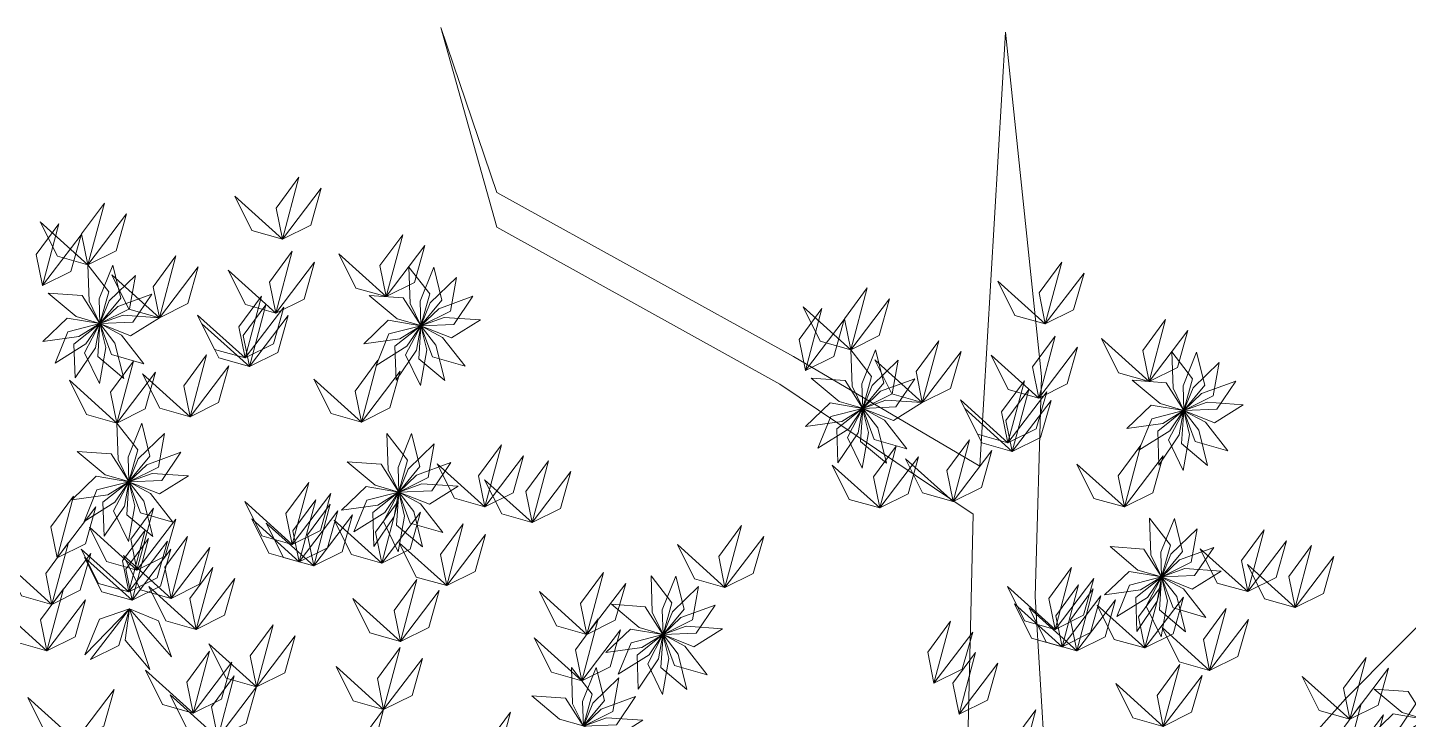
# Model space of a CAD drawing. Header units: inches. Extents: x -422522 to 22891, y -2973 to 414515.
# Drawn here: x 16747 to 16876.3, y 8235.7 to 8300.5 of the extents above; entities that cross this region are included whole.
import ezdxf

# ---------------------------------------------------------------- set-up
doc = ezdxf.new("R2010")
doc.units = ezdxf.units.IN
doc.header["$MEASUREMENT"] = 0
doc.layers.add('ARREDAMENTO', color=8, linetype='Continuous', lineweight=13)

msp = doc.modelspace()

# ---------------------------------------------------------------- linework, layer by layer
at = {"layer": 'ARREDAMENTO', "linetype": 'Continuous', "lineweight": 0}
for points in [[(16880.06095, 8247.31266), (16870.42639, 8237.60395), (16859.51215, 8225.31119), (16849.86527, 8218.82635), (16842.75312, 8223.95735), (16841.37491, 8247.16429), (16841.94085, 8267.79955), (16838.59386, 8300.02592), (16836.16997, 8259.39522), (16818.72184, 8269.64485), (16790.93773, 8285.01311), (16785.72047, 8300.46792), (16790.95004, 8281.78924), (16817.44216, 8267.06081), (16835.54244, 8254.87933), (16834.98882, 8231.0202), (16841.63355, 8179.46295), (16830.90405, 8118.8121)], [(16891.2831, 8179.00859), (16875.82839, 8173.79104), (16858.42952, 8171.14518), (16851.31738, 8176.27617), (16849.91453, 8205.93086), (16861.4563, 8222.73951), (16875.59438, 8235.04463), (16887.77599, 8253.14531)]]:
    msp.add_lwpolyline(points, dxfattribs=at)
at = {"layer": 'ARREDAMENTO', "lineweight": 0}
for points in [[(16770.87268, 8280.65604), (16770.28774, 8283.5622), (16772.41515, 8286.45219), (16770.87268, 8280.65604)], [(16770.87268, 8280.65604), (16768.02013, 8281.46279), (16766.42058, 8284.67516), (16770.87268, 8280.65604)], [(16770.87268, 8280.65604), (16773.5265, 8281.97709), (16774.50349, 8285.43012), (16770.87268, 8280.65604)], [(16752.65073, 8278.24182), (16752.06579, 8281.14797), (16754.19319, 8284.03797), (16752.65073, 8278.24182)], [(16748.40274, 8276.29817), (16747.8178, 8279.20433), (16749.9452, 8282.09432), (16748.40274, 8276.29817)], [(16752.65073, 8278.24182), (16749.79817, 8279.04856), (16748.19862, 8282.26093), (16752.65073, 8278.24182)], [(16752.65073, 8278.24182), (16755.30454, 8279.56287), (16756.28154, 8283.01589), (16752.65073, 8278.24182)], [(16748.40274, 8276.29817), (16751.05656, 8277.61922), (16752.03355, 8281.07225), (16748.40274, 8276.29817)], [(16780.59071, 8275.26994), (16780.00577, 8278.1761), (16782.13317, 8281.06609), (16780.59071, 8275.26994)], [(16770.25439, 8273.72224), (16769.66946, 8276.6284), (16771.79686, 8279.51839), (16770.25439, 8273.72224)], [(16780.59071, 8275.26994), (16783.24452, 8276.59099), (16784.22151, 8280.04402), (16780.59071, 8275.26994)], [(16752.65073, 8278.24182), (16752.76986, 8274.83546), (16753.7738, 8272.75875), (16754.60348, 8275.72954), (16752.65073, 8278.24182)], [(16754.9813, 8278.22284), (16753.70464, 8275.06253), (16753.77711, 8272.75702), (16755.74339, 8275.13351), (16754.9813, 8278.22284)], [(16759.35015, 8273.29058), (16758.76522, 8276.19674), (16760.89262, 8279.08673), (16759.35015, 8273.29058)], [(16770.25439, 8273.72224), (16772.90821, 8275.04329), (16773.8852, 8278.49632), (16770.25439, 8273.72224)], [(16780.59071, 8275.26994), (16777.73815, 8276.07669), (16776.1386, 8279.28906), (16780.59071, 8275.26994)], [(16842.31374, 8272.70659), (16841.72881, 8275.61275), (16843.85621, 8278.50274), (16842.31374, 8272.70659)], [(16757.10266, 8277.25759), (16754.65096, 8274.88976), (16753.77942, 8272.75409), (16756.54232, 8274.12537), (16757.10266, 8277.25759)], [(16759.35015, 8273.29058), (16756.4976, 8274.09732), (16754.89805, 8277.3097), (16759.35015, 8273.29058)], [(16759.35015, 8273.29058), (16762.00397, 8274.61163), (16762.98096, 8278.06465), (16759.35015, 8273.29058)], [(16770.25439, 8273.72224), (16767.40184, 8274.52899), (16765.80229, 8277.74136), (16770.25439, 8273.72224)], [(16782.71424, 8278.03473), (16782.83337, 8274.62837), (16783.83731, 8272.55166), (16784.66699, 8275.52245), (16782.71424, 8278.03473)], [(16785.04481, 8278.01575), (16783.76815, 8274.85544), (16783.84061, 8272.54993), (16785.8069, 8274.92642), (16785.04481, 8278.01575)], [(16787.16617, 8277.05049), (16784.71447, 8274.68267), (16783.84293, 8272.547), (16786.60583, 8273.91827), (16787.16617, 8277.05049)], [(16842.31374, 8272.70659), (16844.96756, 8274.02764), (16845.94455, 8277.48067), (16842.31374, 8272.70659)], [(16748.94038, 8275.59197), (16751.55151, 8273.4012), (16753.76658, 8272.75768), (16752.11401, 8275.3621), (16748.94038, 8275.59197)], [(16824.09179, 8270.29236), (16823.50685, 8273.19852), (16825.63426, 8276.08851), (16824.09179, 8270.29236)], [(16842.31374, 8272.70659), (16839.46119, 8273.51334), (16837.86164, 8276.72571), (16842.31374, 8272.70659)], [(16758.64801, 8275.51294), (16755.44519, 8274.34702), (16753.78035, 8272.75048), (16756.86213, 8272.87943), (16758.64801, 8275.51294)], [(16767.36895, 8269.52008), (16766.78402, 8272.42624), (16768.91142, 8275.31623), (16767.36895, 8269.52008)], [(16767.77501, 8268.71566), (16767.19007, 8271.62182), (16769.31748, 8274.51181), (16767.77501, 8268.71566)], [(16767.36895, 8269.52008), (16770.02277, 8270.84113), (16770.99976, 8274.29416), (16767.36895, 8269.52008)], [(16779.00389, 8275.38488), (16781.61502, 8273.19411), (16783.83009, 8272.55059), (16782.17752, 8275.15501), (16779.00389, 8275.38488)], [(16788.71152, 8275.30585), (16785.5087, 8274.13993), (16783.84386, 8272.54339), (16786.92564, 8272.67234), (16788.71152, 8275.30585)], [(16824.09179, 8270.29236), (16821.23924, 8271.09911), (16819.63968, 8274.31148), (16824.09179, 8270.29236)], [(16824.09179, 8270.29236), (16826.74561, 8271.61341), (16827.7226, 8275.06644), (16824.09179, 8270.29236)], [(16748.42689, 8271.06155), (16751.80213, 8271.53609), (16753.76253, 8272.7516), (16750.72129, 8273.2662), (16748.42689, 8271.06155)], [(16759.35015, 8273.29058), (16755.95001, 8273.52816), (16753.77973, 8272.7468), (16756.64752, 8271.61113), (16759.35015, 8273.29058)], [(16767.36895, 8269.52008), (16764.5164, 8270.32683), (16762.91685, 8273.5392), (16767.36895, 8269.52008)], [(16767.77501, 8268.71566), (16770.42883, 8270.03671), (16771.40582, 8273.48973), (16767.77501, 8268.71566)], [(16778.4904, 8270.85446), (16781.86564, 8271.32899), (16783.82604, 8272.54451), (16780.7848, 8273.05911), (16778.4904, 8270.85446)], [(16789.41366, 8273.08349), (16786.01352, 8273.32107), (16783.84324, 8272.53971), (16786.71103, 8271.40404), (16789.41366, 8273.08349)], [(16819.8438, 8268.34872), (16819.25886, 8271.25488), (16821.38627, 8274.14487), (16819.8438, 8268.34872)], [(16819.8438, 8268.34872), (16822.49762, 8269.66977), (16823.47461, 8273.12279), (16819.8438, 8268.34872)], [(16852.03177, 8267.32049), (16851.44683, 8270.22665), (16853.57423, 8273.11664), (16852.03177, 8267.32049)], [(16749.57575, 8269.03373), (16752.46617, 8270.84008), (16753.76269, 8272.74787), (16750.77507, 8271.981), (16749.57575, 8269.03373)], [(16751.45006, 8267.64851), (16753.35589, 8270.47433), (16753.76435, 8272.74453), (16751.34694, 8270.82878), (16751.45006, 8267.64851)], [(16753.72576, 8267.1454), (16754.31745, 8270.50208), (16753.76723, 8272.74215), (16752.33801, 8270.00878), (16753.72576, 8267.1454)], [(16756.00934, 8267.61139), (16755.18459, 8270.91854), (16753.77082, 8272.74115), (16753.57693, 8269.66277), (16756.00934, 8267.61139)], [(16757.90596, 8268.96592), (16755.80738, 8271.65169), (16753.77451, 8272.74169), (16754.84947, 8269.8506), (16757.90596, 8268.96592)], [(16767.77501, 8268.71566), (16764.92246, 8269.52241), (16763.32291, 8272.73478), (16767.77501, 8268.71566)], [(16779.63926, 8268.82664), (16782.52968, 8270.63299), (16783.8262, 8272.54078), (16780.83858, 8271.77391), (16779.63926, 8268.82664)], [(16781.51357, 8267.44142), (16783.4194, 8270.26724), (16783.82786, 8272.53744), (16781.41045, 8270.62169), (16781.51357, 8267.44142)], [(16783.78927, 8266.93831), (16784.38096, 8270.29499), (16783.83073, 8272.53506), (16782.40152, 8269.80169), (16783.78927, 8266.93831)], [(16786.07285, 8267.4043), (16785.2481, 8270.71145), (16783.83433, 8272.53405), (16783.64044, 8269.45568), (16786.07285, 8267.4043)], [(16787.96947, 8268.75883), (16785.87089, 8271.4446), (16783.83802, 8272.5346), (16784.91298, 8269.64351), (16787.96947, 8268.75883)], [(16852.03177, 8267.32049), (16854.68558, 8268.64154), (16855.66258, 8272.09457), (16852.03177, 8267.32049)], [(16830.79122, 8265.34113), (16830.20628, 8268.24728), (16832.33368, 8271.13728), (16830.79122, 8265.34113)], [(16841.69546, 8265.77279), (16841.11052, 8268.67895), (16843.23792, 8271.56894), (16841.69546, 8265.77279)], [(16841.69546, 8265.77279), (16844.34927, 8267.09384), (16845.32626, 8270.54687), (16841.69546, 8265.77279)], [(16852.03177, 8267.32049), (16849.17921, 8268.12724), (16847.57966, 8271.33961), (16852.03177, 8267.32049)], [(16755.36705, 8263.4222), (16754.78211, 8266.32836), (16756.90951, 8269.21835), (16755.36705, 8263.4222)], [(16762.23175, 8264.01971), (16761.64681, 8266.92587), (16763.77422, 8269.81586), (16762.23175, 8264.01971)], [(16778.27249, 8263.51705), (16777.68756, 8266.42321), (16779.81496, 8269.3132), (16778.27249, 8263.51705)], [(16824.09179, 8270.29236), (16824.21092, 8266.88601), (16825.21486, 8264.80929), (16826.04454, 8267.78009), (16824.09179, 8270.29236)], [(16826.42236, 8270.27339), (16825.1457, 8267.11308), (16825.21817, 8264.80757), (16827.18445, 8267.18406), (16826.42236, 8270.27339)], [(16828.54372, 8269.30813), (16826.09202, 8266.94031), (16825.22048, 8264.80464), (16827.98338, 8266.17591), (16828.54372, 8269.30813)], [(16830.79122, 8265.34113), (16827.93866, 8266.14787), (16826.33911, 8269.36024), (16830.79122, 8265.34113)], [(16830.79122, 8265.34113), (16833.44503, 8266.66218), (16834.42202, 8270.1152), (16830.79122, 8265.34113)], [(16841.69546, 8265.77279), (16838.8429, 8266.57954), (16837.24335, 8269.79191), (16841.69546, 8265.77279)], [(16854.1553, 8270.08527), (16854.27443, 8266.67892), (16855.27837, 8264.6022), (16856.10805, 8267.57299), (16854.1553, 8270.08527)], [(16856.48587, 8270.0663), (16855.20921, 8266.90599), (16855.28168, 8264.60047), (16857.24796, 8266.97696), (16856.48587, 8270.0663)], [(16858.60723, 8269.10104), (16856.15553, 8266.73322), (16855.28399, 8264.59755), (16858.04689, 8265.96882), (16858.60723, 8269.10104)], [(16755.36705, 8263.4222), (16758.02086, 8264.74325), (16758.99786, 8268.19627), (16755.36705, 8263.4222)], [(16762.23175, 8264.01971), (16759.3792, 8264.82646), (16757.77965, 8268.03883), (16762.23175, 8264.01971)], [(16762.23175, 8264.01971), (16764.88557, 8265.34076), (16765.86256, 8268.79379), (16762.23175, 8264.01971)], [(16778.27249, 8263.51705), (16780.92631, 8264.8381), (16781.9033, 8268.29112), (16778.27249, 8263.51705)], [(16755.36705, 8263.4222), (16752.51449, 8264.22895), (16750.91494, 8267.44132), (16755.36705, 8263.4222)], [(16778.27249, 8263.51705), (16775.41994, 8264.3238), (16773.82039, 8267.53617), (16778.27249, 8263.51705)], [(16820.38144, 8267.64252), (16822.99257, 8265.45175), (16825.20764, 8264.80823), (16823.55508, 8267.41265), (16820.38144, 8267.64252)], [(16830.08907, 8267.56349), (16826.88625, 8266.39757), (16825.22141, 8264.80103), (16828.30319, 8264.92998), (16830.08907, 8267.56349)], [(16838.81001, 8261.57063), (16838.22508, 8264.47679), (16840.35248, 8267.36678), (16838.81001, 8261.57063)], [(16839.21607, 8260.76621), (16838.63114, 8263.67237), (16840.75854, 8266.56236), (16839.21607, 8260.76621)], [(16850.44495, 8267.43542), (16853.05608, 8265.24466), (16855.27115, 8264.60114), (16853.61858, 8267.20556), (16850.44495, 8267.43542)], [(16860.15258, 8267.3564), (16856.94976, 8266.19048), (16855.28492, 8264.59394), (16858.3667, 8264.72289), (16860.15258, 8267.3564)], [(16819.86796, 8263.11209), (16823.2432, 8263.58663), (16825.2036, 8264.80215), (16822.16236, 8265.31675), (16819.86796, 8263.11209)], [(16830.79122, 8265.34113), (16827.39107, 8265.57871), (16825.22079, 8264.79735), (16828.08858, 8263.66168), (16830.79122, 8265.34113)], [(16838.81001, 8261.57063), (16835.95746, 8262.37738), (16834.35791, 8265.58975), (16838.81001, 8261.57063)], [(16838.81001, 8261.57063), (16841.46383, 8262.89168), (16842.44082, 8266.3447), (16838.81001, 8261.57063)], [(16839.21607, 8260.76621), (16841.86989, 8262.08726), (16842.84688, 8265.54028), (16839.21607, 8260.76621)], [(16860.85472, 8265.13404), (16857.45458, 8265.37162), (16855.2843, 8264.59026), (16858.15209, 8263.45459), (16860.85472, 8265.13404)], [(16821.01681, 8261.08428), (16823.90723, 8262.89062), (16825.20375, 8264.79842), (16822.21613, 8264.03155), (16821.01681, 8261.08428)], [(16822.89113, 8259.69906), (16824.79695, 8262.52488), (16825.20541, 8264.79508), (16822.788, 8262.87933), (16822.89113, 8259.69906)], [(16825.16682, 8259.19595), (16825.75851, 8262.55263), (16825.20829, 8264.7927), (16823.77907, 8262.05933), (16825.16682, 8259.19595)], [(16827.4504, 8259.66194), (16826.62566, 8262.96909), (16825.21188, 8264.79169), (16825.01799, 8261.71332), (16827.4504, 8259.66194)], [(16829.34702, 8261.01647), (16827.24844, 8263.70224), (16825.21557, 8264.79224), (16826.29053, 8261.90114), (16829.34702, 8261.01647)], [(16839.21607, 8260.76621), (16836.36352, 8261.57295), (16834.76397, 8264.78532), (16839.21607, 8260.76621)], [(16849.93147, 8262.905), (16853.30671, 8263.37954), (16855.26711, 8264.59506), (16852.22586, 8265.10966), (16849.93147, 8262.905)], [(16851.08032, 8260.87719), (16853.97074, 8262.68353), (16855.26726, 8264.59133), (16852.27964, 8263.82446), (16851.08032, 8260.87719)], [(16852.95464, 8259.49197), (16854.86046, 8262.31779), (16855.26892, 8264.58799), (16852.85151, 8262.67224), (16852.95464, 8259.49197)], [(16855.23033, 8258.98886), (16855.82202, 8262.34554), (16855.2718, 8264.58561), (16853.84258, 8261.85224), (16855.23033, 8258.98886)], [(16857.51391, 8259.45485), (16856.68916, 8262.762), (16855.27539, 8264.5846), (16855.0815, 8261.50623), (16857.51391, 8259.45485)], [(16859.41053, 8260.80937), (16857.31195, 8263.49515), (16855.27908, 8264.58515), (16856.35404, 8261.69405), (16859.41053, 8260.80937)], [(16755.36705, 8263.4222), (16755.48618, 8260.01585), (16756.49012, 8257.93913), (16757.3198, 8260.90992), (16755.36705, 8263.4222)], [(16757.69762, 8263.40323), (16756.42096, 8260.24292), (16756.49343, 8257.9374), (16758.45971, 8260.31389), (16757.69762, 8263.40323)], [(16759.81898, 8262.43797), (16757.36728, 8260.07014), (16756.49574, 8257.93448), (16759.25864, 8259.30575), (16759.81898, 8262.43797)], [(16780.64144, 8262.45126), (16780.76058, 8259.0449), (16781.76451, 8256.96819), (16782.5942, 8259.93898), (16780.64144, 8262.45126)], [(16782.97201, 8262.43228), (16781.69535, 8259.27197), (16781.76782, 8256.96646), (16783.7341, 8259.34295), (16782.97201, 8262.43228)], [(16785.09337, 8261.46703), (16782.64167, 8259.0992), (16781.77014, 8256.96353), (16784.53303, 8258.33481), (16785.09337, 8261.46703)], [(16789.82819, 8255.58216), (16789.24326, 8258.48832), (16791.37066, 8261.37832), (16789.82819, 8255.58216)], [(16833.67281, 8256.07026), (16833.08788, 8258.97642), (16835.21528, 8261.86641), (16833.67281, 8256.07026)], [(16849.71356, 8255.5676), (16849.12862, 8258.47376), (16851.25602, 8261.36375), (16849.71356, 8255.5676)], [(16751.6567, 8260.77235), (16754.26783, 8258.58159), (16756.4829, 8257.93806), (16754.83033, 8260.54249), (16751.6567, 8260.77235)], [(16761.36433, 8260.69333), (16758.16151, 8259.52741), (16756.49667, 8257.93086), (16759.57845, 8258.05981), (16761.36433, 8260.69333)], [(16789.82819, 8255.58216), (16792.48201, 8256.90322), (16793.459, 8260.35624), (16789.82819, 8255.58216)], [(16826.80811, 8255.47275), (16826.22317, 8258.37891), (16828.35057, 8261.2689), (16826.80811, 8255.47275)], [(16826.80811, 8255.47275), (16829.46193, 8256.7938), (16830.43892, 8260.24682), (16826.80811, 8255.47275)], [(16833.67281, 8256.07026), (16830.82026, 8256.87701), (16829.22071, 8260.08938), (16833.67281, 8256.07026)], [(16833.67281, 8256.07026), (16836.32663, 8257.39131), (16837.30362, 8260.84434), (16833.67281, 8256.07026)], [(16849.71356, 8255.5676), (16852.36737, 8256.88865), (16853.34436, 8260.34167), (16849.71356, 8255.5676)], [(16776.9311, 8259.80141), (16779.54222, 8257.61064), (16781.75729, 8256.96712), (16780.10473, 8259.57154), (16776.9311, 8259.80141)], [(16786.63873, 8259.72238), (16783.43591, 8258.55646), (16781.77107, 8256.95992), (16784.85284, 8257.08887), (16786.63873, 8259.72238)], [(16789.82819, 8255.58216), (16786.97564, 8256.38891), (16785.37609, 8259.60128), (16789.82819, 8255.58216)], [(16794.25539, 8254.10201), (16793.67045, 8257.00817), (16795.79786, 8259.89816), (16794.25539, 8254.10201)], [(16794.25539, 8254.10201), (16796.90921, 8255.42306), (16797.8862, 8258.87608), (16794.25539, 8254.10201)], [(16826.80811, 8255.47275), (16823.95556, 8256.2795), (16822.356, 8259.49187), (16826.80811, 8255.47275)], [(16849.71356, 8255.5676), (16846.861, 8256.37434), (16845.26145, 8259.58671), (16849.71356, 8255.5676)], [(16751.14321, 8256.24193), (16754.51845, 8256.71647), (16756.47885, 8257.93198), (16753.43761, 8258.44659), (16751.14321, 8256.24193)], [(16752.29207, 8254.21411), (16755.18249, 8256.02046), (16756.47901, 8257.92826), (16753.49139, 8257.16139), (16752.29207, 8254.21411)], [(16754.16638, 8252.82889), (16756.07221, 8255.65471), (16756.48067, 8257.92491), (16754.06326, 8256.00917), (16754.16638, 8252.82889)], [(16756.44208, 8252.32578), (16757.03377, 8255.68247), (16756.48355, 8257.92253), (16755.05433, 8255.18916), (16756.44208, 8252.32578)], [(16758.72566, 8252.79178), (16757.90091, 8256.09892), (16756.48714, 8257.92153), (16756.29325, 8254.84316), (16758.72566, 8252.79178)], [(16760.62228, 8254.1463), (16758.5237, 8256.83208), (16756.49083, 8257.92207), (16757.56579, 8255.03098), (16760.62228, 8254.1463)], [(16762.06647, 8258.47096), (16758.66633, 8258.70855), (16756.49605, 8257.92718), (16759.36384, 8256.79151), (16762.06647, 8258.47096)], [(16771.78795, 8252.04726), (16771.20301, 8254.95342), (16773.33041, 8257.84341), (16771.78795, 8252.04726)], [(16776.41761, 8255.27099), (16779.79285, 8255.74553), (16781.75325, 8256.96104), (16778.71201, 8257.47564), (16776.41761, 8255.27099)], [(16787.34087, 8257.50002), (16783.94072, 8257.7376), (16781.77044, 8256.95624), (16784.63823, 8255.82057), (16787.34087, 8257.50002)], [(16794.25539, 8254.10201), (16791.40284, 8254.90875), (16789.80329, 8258.12113), (16794.25539, 8254.10201)], [(16749.76805, 8250.7904), (16749.18311, 8253.69656), (16751.31051, 8256.58655), (16749.76805, 8250.7904)], [(16771.78795, 8252.04726), (16774.44176, 8253.36831), (16775.41876, 8256.82134), (16771.78795, 8252.04726)], [(16772.44392, 8250.42488), (16771.85898, 8253.33104), (16773.98638, 8256.22103), (16772.44392, 8250.42488)], [(16777.56646, 8253.24317), (16780.45689, 8255.04952), (16781.75341, 8256.95731), (16778.76579, 8256.19044), (16777.56646, 8253.24317)], [(16779.44078, 8251.85795), (16781.34661, 8254.68377), (16781.75507, 8256.95397), (16779.33765, 8255.03822), (16779.44078, 8251.85795)], [(16781.71647, 8251.35484), (16782.30817, 8254.71152), (16781.75794, 8256.95159), (16780.32873, 8254.21822), (16781.71647, 8251.35484)], [(16784.00006, 8251.82083), (16783.17531, 8255.12798), (16781.76154, 8256.95059), (16781.56765, 8253.87221), (16784.00006, 8251.82083)], [(16785.89668, 8253.17536), (16783.79809, 8255.86113), (16781.76523, 8256.95113), (16782.84019, 8254.06004), (16785.89668, 8253.17536)], [(16749.76805, 8250.7904), (16752.42186, 8252.11145), (16753.39886, 8255.56447), (16749.76805, 8250.7904)], [(16757.24684, 8249.64501), (16756.6619, 8252.55117), (16758.7893, 8255.44116), (16757.24684, 8249.64501)], [(16771.78795, 8252.04726), (16768.93539, 8252.85401), (16767.33584, 8256.06638), (16771.78795, 8252.04726)], [(16772.44392, 8250.42488), (16775.09773, 8251.74593), (16776.07472, 8255.19895), (16772.44392, 8250.42488)], [(16773.81054, 8250.04007), (16773.22561, 8252.94623), (16775.35301, 8255.83622), (16773.81054, 8250.04007)], [(16780.1767, 8250.30628), (16779.59176, 8253.21244), (16781.71916, 8256.10243), (16780.1767, 8250.30628)], [(16780.1767, 8250.30628), (16782.83051, 8251.62733), (16783.80751, 8255.08035), (16780.1767, 8250.30628)], [(16757.24684, 8249.64501), (16754.39428, 8250.45176), (16752.79473, 8253.66413), (16757.24684, 8249.64501)], [(16757.24684, 8249.64501), (16759.90065, 8250.96606), (16760.87765, 8254.41908), (16757.24684, 8249.64501)], [(16772.44392, 8250.42488), (16769.59136, 8251.23162), (16767.99181, 8254.44399), (16772.44392, 8250.42488)], [(16773.81054, 8250.04007), (16770.95799, 8250.84682), (16769.35844, 8254.05919), (16773.81054, 8250.04007)], [(16773.81054, 8250.04007), (16776.46436, 8251.36112), (16777.44135, 8254.81414), (16773.81054, 8250.04007)], [(16780.1767, 8250.30628), (16777.32414, 8251.11303), (16775.72459, 8254.3254), (16780.1767, 8250.30628)], [(16786.25886, 8248.19844), (16785.67392, 8251.1046), (16787.80133, 8253.99459), (16786.25886, 8248.19844)], [(16812.30998, 8248.02233), (16811.72504, 8250.92849), (16813.85244, 8253.81848), (16812.30998, 8248.02233)], [(16852.08251, 8254.5018), (16852.20164, 8251.09545), (16853.20558, 8249.01873), (16854.03526, 8251.98953), (16852.08251, 8254.5018)], [(16854.41307, 8254.48283), (16853.13642, 8251.32252), (16853.20888, 8249.01701), (16855.17516, 8251.3935), (16854.41307, 8254.48283)], [(16756.48335, 8247.60358), (16755.89841, 8250.50974), (16758.02581, 8253.39973), (16756.48335, 8247.60358)], [(16756.80061, 8246.82451), (16756.21567, 8249.73067), (16758.34307, 8252.62066), (16756.80061, 8246.82451)], [(16756.48335, 8247.60358), (16759.13716, 8248.92463), (16760.11415, 8252.37766), (16756.48335, 8247.60358)], [(16760.44301, 8247.00667), (16759.85808, 8249.91283), (16761.98548, 8252.80282), (16760.44301, 8247.00667)], [(16786.25886, 8248.19844), (16788.91268, 8249.51949), (16789.88967, 8252.97251), (16786.25886, 8248.19844)], [(16812.30998, 8248.02233), (16814.96379, 8249.34338), (16815.94079, 8252.79641), (16812.30998, 8248.02233)], [(16856.53444, 8253.51757), (16854.08274, 8251.14975), (16853.2112, 8249.01408), (16855.97409, 8250.38535), (16856.53444, 8253.51757)], [(16861.26926, 8247.63271), (16860.68432, 8250.53887), (16862.81172, 8253.42886), (16861.26926, 8247.63271)], [(16861.26926, 8247.63271), (16863.92307, 8248.95376), (16864.90006, 8252.40679), (16861.26926, 8247.63271)], [(16749.28929, 8246.43924), (16748.70435, 8249.3454), (16750.83175, 8252.23539), (16749.28929, 8246.43924)], [(16749.28929, 8246.43924), (16751.9431, 8247.76029), (16752.92009, 8251.21332), (16749.28929, 8246.43924)], [(16756.48335, 8247.60358), (16753.63079, 8248.41033), (16752.03124, 8251.6227), (16756.48335, 8247.60358)], [(16760.44301, 8247.00667), (16757.59046, 8247.81342), (16755.99091, 8251.02579), (16760.44301, 8247.00667)], [(16756.80061, 8246.82451), (16759.45442, 8248.14556), (16760.43142, 8251.59858), (16756.80061, 8246.82451)], [(16760.44301, 8247.00667), (16763.09683, 8248.32772), (16764.07382, 8251.78075), (16760.44301, 8247.00667)], [(16786.25886, 8248.19844), (16783.40631, 8249.00519), (16781.80675, 8252.21756), (16786.25886, 8248.19844)], [(16812.30998, 8248.02233), (16809.45742, 8248.82908), (16807.85787, 8252.04145), (16812.30998, 8248.02233)], [(16848.37216, 8251.85196), (16850.98329, 8249.66119), (16853.19835, 8249.01767), (16851.54579, 8251.62209), (16848.37216, 8251.85196)], [(16858.07979, 8251.77293), (16854.87697, 8250.60701), (16853.21213, 8249.01047), (16856.2939, 8249.13942), (16858.07979, 8251.77293)], [(16861.26926, 8247.63271), (16858.4167, 8248.43946), (16856.81715, 8251.65183), (16861.26926, 8247.63271)], [(16865.69645, 8246.15256), (16865.11152, 8249.05871), (16867.23892, 8251.94871), (16865.69645, 8246.15256)], [(16749.28929, 8246.43924), (16746.43673, 8247.24599), (16744.83718, 8250.45836), (16749.28929, 8246.43924)], [(16756.80061, 8246.82451), (16753.94805, 8247.63126), (16752.3485, 8250.84363), (16756.80061, 8246.82451)], [(16762.79789, 8244.09563), (16762.21295, 8247.00179), (16764.34036, 8249.89178), (16762.79789, 8244.09563)], [(16843.22901, 8244.09781), (16842.64407, 8247.00397), (16844.77147, 8249.89396), (16843.22901, 8244.09781)], [(16858.78193, 8249.55057), (16855.38179, 8249.78815), (16853.21151, 8249.00679), (16856.0793, 8247.87112), (16858.78193, 8249.55057)], [(16865.69645, 8246.15256), (16862.8439, 8246.9593), (16861.24435, 8250.17167), (16865.69645, 8246.15256)], [(16865.69645, 8246.15256), (16868.35027, 8247.47361), (16869.32726, 8250.92663), (16865.69645, 8246.15256)], [(16762.79789, 8244.09563), (16765.45171, 8245.41668), (16766.4287, 8248.86971), (16762.79789, 8244.09563)], [(16781.91803, 8242.96106), (16781.33309, 8245.86722), (16783.46049, 8248.75721), (16781.91803, 8242.96106)], [(16799.3843, 8243.62942), (16798.79936, 8246.53558), (16800.92676, 8249.42557), (16799.3843, 8243.62942)], [(16799.3843, 8243.62942), (16802.03811, 8244.95047), (16803.01511, 8248.4035), (16799.3843, 8243.62942)], [(16805.39194, 8249.10642), (16805.51107, 8245.70006), (16806.51501, 8243.62335), (16807.34469, 8246.59414), (16805.39194, 8249.10642)], [(16807.72251, 8249.08745), (16806.44585, 8245.92713), (16806.51832, 8243.62162), (16808.4846, 8245.99811), (16807.72251, 8249.08745)], [(16843.22901, 8244.09781), (16845.88282, 8245.41886), (16846.85982, 8248.87188), (16843.22901, 8244.09781)], [(16847.85867, 8247.32153), (16851.23391, 8247.79607), (16853.19431, 8249.01159), (16850.15307, 8249.52619), (16847.85867, 8247.32153)], [(16849.00753, 8245.29372), (16851.89795, 8247.10006), (16853.19447, 8249.00786), (16850.20685, 8248.24099), (16849.00753, 8245.29372)], [(16850.88184, 8243.9085), (16852.78767, 8246.73432), (16853.19613, 8249.00452), (16850.77871, 8247.08877), (16850.88184, 8243.9085)], [(16853.15754, 8243.40539), (16853.74923, 8246.76207), (16853.199, 8249.00214), (16851.76979, 8246.26877), (16853.15754, 8243.40539)], [(16855.44112, 8243.87138), (16854.61637, 8247.17853), (16853.2026, 8249.00113), (16853.00871, 8245.92276), (16855.44112, 8243.87138)], [(16857.33774, 8245.22591), (16855.23916, 8247.91168), (16853.20629, 8249.00168), (16854.28125, 8246.11058), (16857.33774, 8245.22591)], [(16748.81052, 8242.08809), (16748.22559, 8244.99425), (16750.35299, 8247.88424), (16748.81052, 8242.08809)], [(16762.79789, 8244.09563), (16759.94534, 8244.90238), (16758.34579, 8248.11475), (16762.79789, 8244.09563)], [(16781.91803, 8242.96106), (16784.57184, 8244.28211), (16785.54884, 8247.73513), (16781.91803, 8242.96106)], [(16799.3843, 8243.62942), (16796.53174, 8244.43617), (16794.93219, 8247.64854), (16799.3843, 8243.62942)], [(16809.84387, 8248.12219), (16807.39217, 8245.75436), (16806.52064, 8243.61869), (16809.28353, 8244.98997), (16809.84387, 8248.12219)], [(16843.22901, 8244.09781), (16840.37645, 8244.90456), (16838.7769, 8248.11693), (16843.22901, 8244.09781)], [(16843.88498, 8242.47542), (16843.30004, 8245.38158), (16845.42744, 8248.27157), (16843.88498, 8242.47542)], [(16843.88498, 8242.47542), (16846.53879, 8243.79648), (16847.51578, 8247.2495), (16843.88498, 8242.47542)], [(16845.2516, 8242.09062), (16844.66667, 8244.99678), (16846.79407, 8247.88677), (16845.2516, 8242.09062)], [(16851.61776, 8242.35683), (16851.03282, 8245.26299), (16853.16022, 8248.15298), (16851.61776, 8242.35683)], [(16851.61776, 8242.35683), (16854.27157, 8243.67788), (16855.24857, 8247.1309), (16851.61776, 8242.35683)], [(16748.81052, 8242.08809), (16745.95797, 8242.89484), (16744.35842, 8246.10721), (16748.81052, 8242.08809)], [(16748.81052, 8242.08809), (16751.46434, 8243.40914), (16752.44133, 8246.86216), (16748.81052, 8242.08809)], [(16756.53571, 8246.0366), (16753.74337, 8245.04122), (16752.36184, 8241.72924), (16756.53571, 8246.0366)], [(16752.9049, 8241.26252), (16755.55871, 8242.58357), (16756.53571, 8246.0366), (16752.9049, 8241.26252)], [(16756.53571, 8246.0366), (16756.14608, 8243.09787), (16758.46166, 8240.35635), (16756.53571, 8246.0366)], [(16756.53571, 8246.0366), (16759.27179, 8244.89565), (16760.47712, 8241.51555), (16756.53571, 8246.0366)], [(16781.91803, 8242.96106), (16779.06547, 8243.76781), (16777.46592, 8246.98018), (16781.91803, 8242.96106)], [(16801.68159, 8246.45657), (16804.29272, 8244.26581), (16806.50779, 8243.62228), (16804.85523, 8246.2267), (16801.68159, 8246.45657)], [(16811.38923, 8246.37754), (16808.1864, 8245.21162), (16806.52156, 8243.61508), (16809.60334, 8243.74403), (16811.38923, 8246.37754)], [(16843.88498, 8242.47542), (16841.03242, 8243.28217), (16839.43287, 8246.49454), (16843.88498, 8242.47542)], [(16845.2516, 8242.09062), (16842.39905, 8242.89736), (16840.7995, 8246.10973), (16845.2516, 8242.09062)], [(16845.2516, 8242.09062), (16847.90542, 8243.41167), (16848.88241, 8246.86469), (16845.2516, 8242.09062)], [(16851.61776, 8242.35683), (16848.7652, 8243.16357), (16847.16565, 8246.37594), (16851.61776, 8242.35683)], [(16857.69992, 8240.24899), (16857.11498, 8243.15514), (16859.24239, 8246.04514), (16857.69992, 8240.24899)], [(16798.90553, 8239.27827), (16798.3206, 8242.18443), (16800.448, 8245.07442), (16798.90553, 8239.27827)], [(16831.88407, 8239.05722), (16831.29914, 8241.96338), (16833.42654, 8244.85337), (16831.88407, 8239.05722)], [(16857.69992, 8240.24899), (16860.35374, 8241.57004), (16861.33073, 8245.02306), (16857.69992, 8240.24899)], [(16768.44615, 8238.72096), (16767.86121, 8241.62712), (16769.98861, 8244.51711), (16768.44615, 8238.72096)], [(16768.44615, 8238.72096), (16771.09997, 8240.04201), (16772.07696, 8243.49503), (16768.44615, 8238.72096)], [(16798.90553, 8239.27827), (16796.05298, 8240.08501), (16794.45343, 8243.29738), (16798.90553, 8239.27827)], [(16798.90553, 8239.27827), (16801.55935, 8240.59932), (16802.53634, 8244.05234), (16798.90553, 8239.27827)], [(16801.16811, 8241.92615), (16804.54335, 8242.40069), (16806.50375, 8243.6162), (16803.46251, 8244.13081), (16801.16811, 8241.92615)], [(16802.31696, 8239.89833), (16805.20738, 8241.70468), (16806.5039, 8243.61247), (16803.51628, 8242.8456), (16802.31696, 8239.89833)], [(16804.19128, 8238.51311), (16806.0971, 8241.33893), (16806.50556, 8243.60913), (16804.08815, 8241.69338), (16804.19128, 8238.51311)], [(16806.46697, 8238.01), (16807.05866, 8241.36668), (16806.50844, 8243.60675), (16805.07922, 8240.87338), (16806.46697, 8238.01)], [(16808.75055, 8238.47599), (16807.92581, 8241.78314), (16806.51203, 8243.60575), (16806.31814, 8240.52737), (16808.75055, 8238.47599)], [(16810.64717, 8239.83052), (16808.54859, 8242.51629), (16806.51572, 8243.60629), (16807.59068, 8240.7152), (16810.64717, 8239.83052)], [(16812.09137, 8244.15518), (16808.69122, 8244.39276), (16806.52094, 8243.6114), (16809.38873, 8242.47573), (16812.09137, 8244.15518)], [(16831.88407, 8239.05722), (16834.53789, 8240.37827), (16835.51488, 8243.8313), (16831.88407, 8239.05722)], [(16857.69992, 8240.24899), (16854.84737, 8241.05573), (16853.24782, 8244.2681), (16857.69992, 8240.24899)], [(16762.49796, 8236.25601), (16761.91302, 8239.16216), (16764.04043, 8242.05216), (16762.49796, 8236.25601)], [(16768.44615, 8238.72096), (16765.5936, 8239.5277), (16763.99404, 8242.74007), (16768.44615, 8238.72096)], [(16780.35096, 8236.59708), (16779.76602, 8239.50323), (16781.89343, 8242.39323), (16780.35096, 8236.59708)], [(16834.23895, 8236.14618), (16833.65402, 8239.05234), (16835.78142, 8241.94233), (16834.23895, 8236.14618)], [(16762.49796, 8236.25601), (16765.15178, 8237.57706), (16766.12877, 8241.03008), (16762.49796, 8236.25601)], [(16780.35096, 8236.59708), (16783.00478, 8237.91813), (16783.98177, 8241.37115), (16780.35096, 8236.59708)], [(16834.23895, 8236.14618), (16836.89277, 8237.46723), (16837.86976, 8240.92026), (16834.23895, 8236.14618)], [(16853.35909, 8235.01161), (16852.77415, 8237.91777), (16854.90155, 8240.80776), (16853.35909, 8235.01161)], [(16870.82536, 8235.67997), (16870.24042, 8238.58613), (16872.36782, 8241.47612), (16870.82536, 8235.67997)], [(16762.49796, 8236.25601), (16759.64541, 8237.06275), (16758.04586, 8240.27512), (16762.49796, 8236.25601)], [(16764.81534, 8233.94688), (16764.2304, 8236.85304), (16766.35781, 8239.74303), (16764.81534, 8233.94688)], [(16780.35096, 8236.59708), (16777.49841, 8237.40382), (16775.89886, 8240.61619), (16780.35096, 8236.59708)], [(16797.92916, 8240.53441), (16798.04829, 8237.12805), (16799.05223, 8235.05134), (16799.88191, 8238.02213), (16797.92916, 8240.53441)], [(16800.25973, 8240.51543), (16798.98307, 8237.35512), (16799.05554, 8235.04961), (16801.02182, 8237.4261), (16800.25973, 8240.51543)], [(16802.38109, 8239.55018), (16799.92939, 8237.18235), (16799.05785, 8235.04668), (16801.82075, 8236.41796), (16802.38109, 8239.55018)], [(16853.35909, 8235.01161), (16856.01291, 8236.33266), (16856.9899, 8239.78568), (16853.35909, 8235.01161)], [(16870.82536, 8235.67997), (16867.9728, 8236.48672), (16866.37325, 8239.69909), (16870.82536, 8235.67997)], [(16870.82536, 8235.67997), (16873.47917, 8237.00102), (16874.45617, 8240.45404), (16870.82536, 8235.67997)], [(16751.48051, 8233.7006), (16754.13433, 8235.02165), (16755.11132, 8238.47467), (16751.48051, 8233.7006)], [(16764.81534, 8233.94688), (16767.46916, 8235.26793), (16768.44615, 8238.72096), (16764.81534, 8233.94688)], [(16853.35909, 8235.01161), (16850.50654, 8235.81836), (16848.90698, 8239.03073), (16853.35909, 8235.01161)], [(16873.12265, 8238.50712), (16875.73378, 8236.31635), (16877.94885, 8235.67283), (16876.29629, 8238.27725), (16873.12265, 8238.50712)], [(16751.48051, 8233.7006), (16748.62796, 8234.50735), (16747.0284, 8237.71972), (16751.48051, 8233.7006)], [(16764.81534, 8233.94688), (16761.96279, 8234.75363), (16760.36324, 8237.966), (16764.81534, 8233.94688)], [(16794.21881, 8237.88456), (16796.82994, 8235.69379), (16799.04501, 8235.05027), (16797.39244, 8237.65469), (16794.21881, 8237.88456)], [(16803.92644, 8237.80553), (16800.72362, 8236.63961), (16799.05878, 8235.04307), (16802.14056, 8235.17202), (16803.92644, 8237.80553)], [(16870.3466, 8231.32882), (16869.76166, 8234.23497), (16871.88906, 8237.12497), (16870.3466, 8231.32882)], [(16778.8085, 8230.80093), (16778.22356, 8233.70708), (16780.35096, 8236.59708), (16778.8085, 8230.80093)], [(16790.69156, 8230.55903), (16790.10662, 8233.46519), (16792.23402, 8236.35518), (16790.69156, 8230.55903)], [(16804.62858, 8235.58317), (16801.22844, 8235.82075), (16799.05816, 8235.03939), (16801.92595, 8233.90372), (16804.62858, 8235.58317)], [(16839.88721, 8230.7715), (16839.30227, 8233.67766), (16841.42968, 8236.56765), (16839.88721, 8230.7715)], [(16870.3466, 8231.32882), (16873.00041, 8232.64987), (16873.9774, 8236.10289), (16870.3466, 8231.32882)], [(16872.60917, 8233.9767), (16875.98441, 8234.45123), (16877.94481, 8235.66675), (16874.90357, 8236.18135), (16872.60917, 8233.9767)]]:
    msp.add_lwpolyline(points, dxfattribs=at)

doc.saveas('drawing.dxf')
